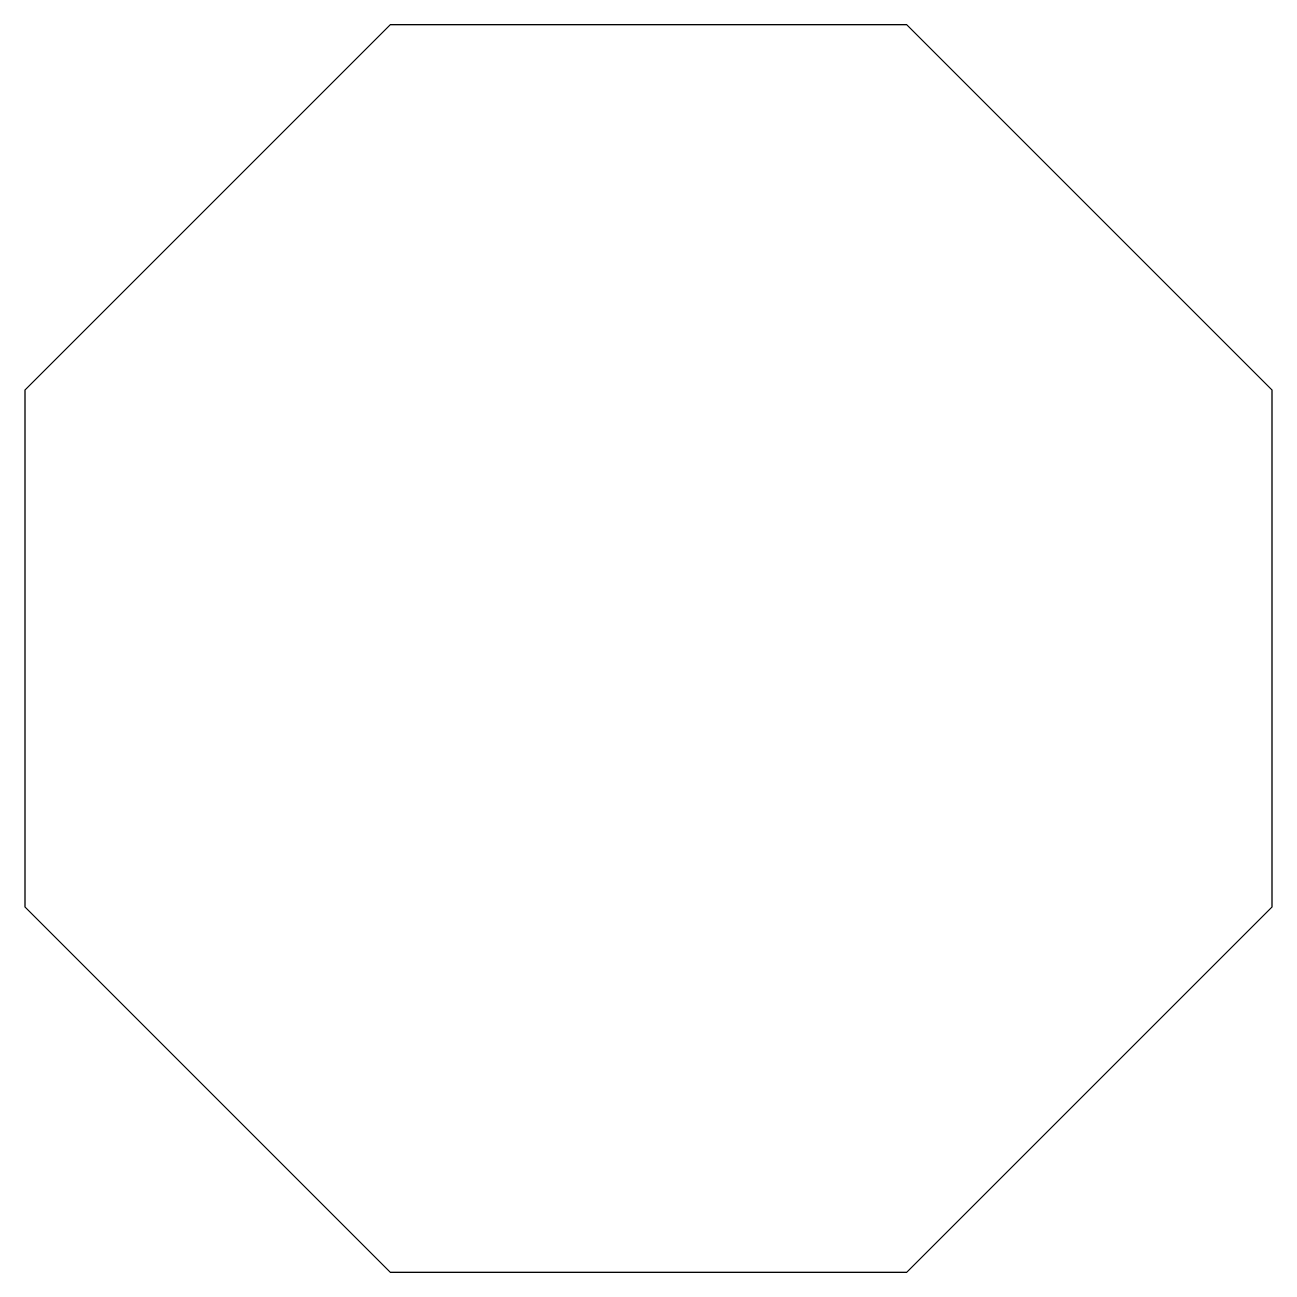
# Model space of a CAD drawing. Header units: millimetres. Extents: x -1205 to -915, y 0 to 290.
import ezdxf

# ---------------------------------------------------------------- set-up
doc = ezdxf.new("R2010")
doc.units = ezdxf.units.MM
doc.layers.get('0').update_dxf_attribs({"linetype": 'CONTINUOUS'})

msp = doc.modelspace()

# ---------------------------------------------------------------- linework, layer by layer
msp.add_lwpolyline([(-1000, 0), (-915.15, 84.85), (-915.15, 204.85), (-1000, 289.71), (-1120, 289.71), (-1204.85, 204.85), (-1204.85, 84.85), (-1120, 0)], close=True)

doc.saveas('drawing.dxf')
